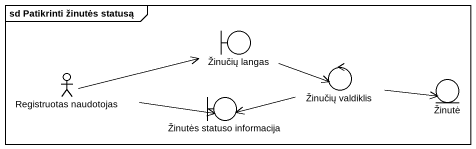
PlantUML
@startuml
mainframe sd Patikrinti žinutės statusą
boundary "Žinučių langas" as Žinučių_langas
actor "Registruotas naudotojas" as Registruotas_naudotojas
boundary "Žinutės statuso informacija" as Žinutės_statuso_informacija
control "Žinučių valdiklis" as Žinučių_valdiklis
entity Žinutė
Žinučių_langas -right-> Žinučių_valdiklis
Registruotas_naudotojas -right-> Žinučių_langas
Registruotas_naudotojas -right-> Žinutės_statuso_informacija
Žinučių_valdiklis -left-> Žinutės_statuso_informacija
Žinučių_valdiklis -right-> Žinutė
@enduml
